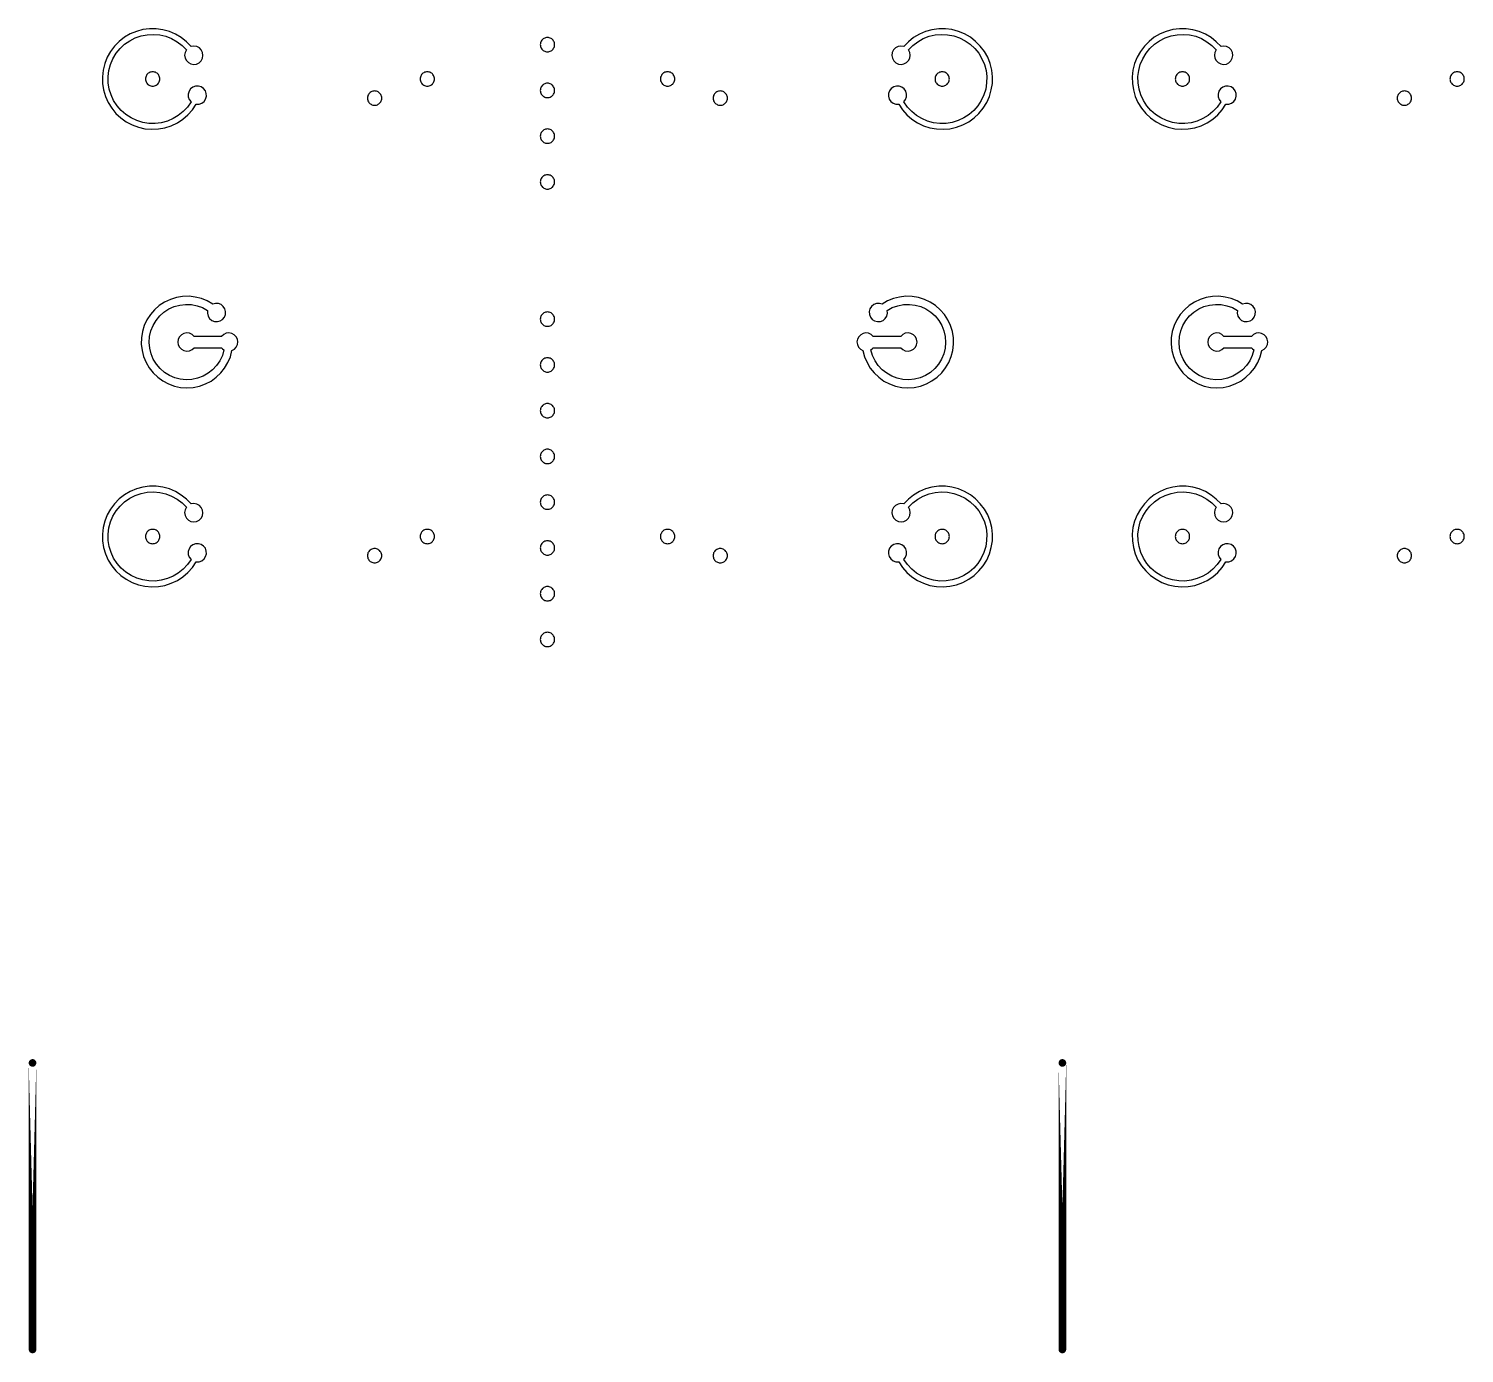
# Model space of a CAD drawing. Extents: x -100 to 100, y -100 to 100.
# Drawn here: x -21.6 to -6.57, y -64.24 to -50.37 of the extents above; entities that cross this region are included whole.
import ezdxf

# ---------------------------------------------------------------- set-up
doc = ezdxf.new("R2010")
doc.units = 0
doc.layers.get('0').update_dxf_attribs({"linetype": 'continuous'})
doc.layers.add('L8', color=7, linetype='continuous')

# ---------------------------------------------------------------- blocks, each defined once
blk = doc.blocks.new('LDI_XFL94-0512-011_L8_B1')
at = {"layer": 'L8'}
for points in [[(-19.724, -53.322), (-19.726, -53.352), (-19.719, -53.381), (-19.703, -53.407), (-19.68, -53.426), (-19.652, -53.437), (-19.622, -53.439), (-19.593, -53.431), (-19.567, -53.415), (-19.548, -53.392), (-19.537, -53.364), (-19.536, -53.334), (-19.544, -53.305), (-19.56, -53.279), (-19.583, -53.26), (-19.612, -53.25), (-19.642, -53.248), (-19.671, -53.256), (-19.728, -53.223), (-19.789, -53.198), (-19.854, -53.182), (-19.919, -53.174), (-19.986, -53.176), (-20.051, -53.187), (-20.114, -53.206), (-20.174, -53.235), (-20.23, -53.271), (-20.279, -53.315), (-20.323, -53.365), (-20.359, -53.42), (-20.387, -53.48), (-20.407, -53.543), (-20.417, -53.609), (-20.419, -53.675), (-20.411, -53.741), (-20.394, -53.805), (-20.369, -53.866), (-20.335, -53.923), (-20.294, -53.975), (-20.246, -54.021), (-20.193, -54.06), (-20.134, -54.091), (-20.072, -54.113), (-20.007, -54.127), (-19.941, -54.132), (-19.875, -54.127), (-19.81, -54.114), (-19.748, -54.091), (-19.689, -54.061), (-19.635, -54.022), (-19.587, -53.976), (-19.546, -53.925), (-19.512, -53.868), (-19.486, -53.807), (-19.47, -53.742), (-19.444, -53.728), (-19.424, -53.707), (-19.411, -53.68), (-19.407, -53.651), (-19.412, -53.623), (-19.425, -53.597), (-19.446, -53.576), (-19.472, -53.562), (-19.501, -53.557), (-19.53, -53.561), (-19.556, -53.573), (-19.578, -53.593), (-19.865, -53.593), (-19.887, -53.573), (-19.914, -53.561), (-19.943, -53.557), (-19.972, -53.562), (-19.998, -53.576), (-20.018, -53.597), (-20.031, -53.624), (-20.036, -53.653), (-20.031, -53.682), (-20.018, -53.708), (-19.998, -53.729), (-19.972, -53.743), (-19.943, -53.748), (-19.914, -53.745), (-19.887, -53.732), (-19.865, -53.713), (-19.578, -53.713), (-19.567, -53.724), (-19.553, -53.734), (-19.57, -53.793), (-19.596, -53.848), (-19.63, -53.898), (-19.672, -53.943), (-19.719, -53.98), (-19.772, -54.01), (-19.829, -54.032), (-19.888, -54.045), (-19.949, -54.048), (-20.01, -54.042), (-20.069, -54.026), (-20.124, -54.002), (-20.176, -53.97), (-20.222, -53.93), (-20.261, -53.884), (-20.293, -53.832), (-20.316, -53.775), (-20.33, -53.716), (-20.335, -53.656), (-20.331, -53.595), (-20.318, -53.536), (-20.295, -53.479), (-20.264, -53.427), (-20.226, -53.38), (-20.181, -53.339), (-20.13, -53.306), (-20.074, -53.281), (-20.016, -53.265), (-19.955, -53.258), (-19.894, -53.26), (-19.835, -53.272), (-19.778, -53.292), (-19.724, -53.322)], [(-12.782, -53.734), (-12.769, -53.724), (-12.758, -53.713), (-12.47, -53.713), (-12.448, -53.732), (-12.422, -53.745), (-12.392, -53.748), (-12.363, -53.743), (-12.338, -53.729), (-12.317, -53.708), (-12.304, -53.682), (-12.299, -53.653), (-12.304, -53.624), (-12.317, -53.597), (-12.338, -53.576), (-12.363, -53.562), (-12.392, -53.557), (-12.422, -53.561), (-12.448, -53.573), (-12.47, -53.593), (-12.758, -53.593), (-12.779, -53.573), (-12.806, -53.561), (-12.835, -53.557), (-12.863, -53.562), (-12.889, -53.576), (-12.91, -53.597), (-12.923, -53.623), (-12.928, -53.651), (-12.924, -53.68), (-12.911, -53.707), (-12.891, -53.728), (-12.866, -53.742), (-12.849, -53.807), (-12.823, -53.868), (-12.79, -53.925), (-12.748, -53.976), (-12.7, -54.022), (-12.646, -54.061), (-12.588, -54.091), (-12.525, -54.114), (-12.46, -54.127), (-12.394, -54.132), (-12.328, -54.127), (-12.264, -54.113), (-12.201, -54.091), (-12.143, -54.06), (-12.089, -54.021), (-12.041, -53.975), (-12, -53.923), (-11.966, -53.866), (-11.941, -53.805), (-11.924, -53.741), (-11.917, -53.675), (-11.918, -53.609), (-11.929, -53.543), (-11.948, -53.48), (-11.976, -53.42), (-12.012, -53.365), (-12.056, -53.315), (-12.106, -53.271), (-12.161, -53.235), (-12.221, -53.206), (-12.284, -53.187), (-12.35, -53.176), (-12.416, -53.174), (-12.482, -53.182), (-12.546, -53.198), (-12.607, -53.223), (-12.664, -53.256), (-12.694, -53.248), (-12.724, -53.25), (-12.752, -53.26), (-12.775, -53.279), (-12.792, -53.305), (-12.8, -53.334), (-12.798, -53.364), (-12.787, -53.392), (-12.768, -53.415), (-12.743, -53.431), (-12.713, -53.439), (-12.683, -53.437), (-12.655, -53.426), (-12.632, -53.407), (-12.616, -53.381), (-12.609, -53.352), (-12.611, -53.322), (-12.558, -53.292), (-12.501, -53.272), (-12.441, -53.26), (-12.38, -53.258), (-12.32, -53.265), (-12.261, -53.281), (-12.206, -53.306), (-12.155, -53.339), (-12.109, -53.38), (-12.071, -53.427), (-12.04, -53.479), (-12.018, -53.536), (-12.004, -53.595), (-12, -53.656), (-12.005, -53.716), (-12.02, -53.775), (-12.043, -53.832), (-12.074, -53.884), (-12.114, -53.93), (-12.159, -53.97), (-12.211, -54.002), (-12.267, -54.026), (-12.326, -54.042), (-12.386, -54.048), (-12.447, -54.045), (-12.506, -54.032), (-12.563, -54.01), (-12.616, -53.98), (-12.664, -53.943), (-12.705, -53.898), (-12.739, -53.848), (-12.765, -53.793), (-12.782, -53.734)], [(-8.946, -53.322), (-8.948, -53.352), (-8.941, -53.381), (-8.925, -53.407), (-8.902, -53.426), (-8.874, -53.437), (-8.844, -53.439), (-8.814, -53.431), (-8.789, -53.415), (-8.77, -53.392), (-8.759, -53.364), (-8.757, -53.334), (-8.765, -53.305), (-8.782, -53.279), (-8.805, -53.26), (-8.833, -53.25), (-8.863, -53.248), (-8.892, -53.256), (-8.95, -53.223), (-9.011, -53.198), (-9.075, -53.182), (-9.141, -53.174), (-9.207, -53.176), (-9.273, -53.187), (-9.336, -53.206), (-9.396, -53.235), (-9.451, -53.271), (-9.501, -53.315), (-9.544, -53.365), (-9.58, -53.42), (-9.609, -53.48), (-9.628, -53.543), (-9.639, -53.609), (-9.64, -53.675), (-9.633, -53.741), (-9.616, -53.805), (-9.591, -53.866), (-9.557, -53.923), (-9.516, -53.975), (-9.468, -54.021), (-9.414, -54.06), (-9.356, -54.091), (-9.293, -54.113), (-9.229, -54.127), (-9.163, -54.132), (-9.096, -54.127), (-9.032, -54.114), (-8.969, -54.091), (-8.911, -54.061), (-8.857, -54.022), (-8.809, -53.976), (-8.767, -53.925), (-8.734, -53.868), (-8.708, -53.807), (-8.691, -53.742), (-8.666, -53.728), (-8.646, -53.707), (-8.633, -53.68), (-8.629, -53.651), (-8.634, -53.623), (-8.647, -53.597), (-8.667, -53.576), (-8.693, -53.562), (-8.722, -53.557), (-8.751, -53.561), (-8.778, -53.573), (-8.799, -53.593), (-9.087, -53.593), (-9.109, -53.573), (-9.135, -53.561), (-9.164, -53.557), (-9.193, -53.562), (-9.219, -53.576), (-9.24, -53.597), (-9.253, -53.624), (-9.257, -53.653), (-9.253, -53.682), (-9.24, -53.708), (-9.219, -53.729), (-9.193, -53.743), (-9.164, -53.748), (-9.135, -53.745), (-9.109, -53.732), (-9.087, -53.713), (-8.799, -53.713), (-8.788, -53.724), (-8.775, -53.734), (-8.792, -53.793), (-8.818, -53.848), (-8.852, -53.898), (-8.893, -53.943), (-8.941, -53.98), (-8.994, -54.01), (-9.051, -54.032), (-9.11, -54.045), (-9.171, -54.048), (-9.231, -54.042), (-9.29, -54.026), (-9.346, -54.002), (-9.397, -53.97), (-9.443, -53.93), (-9.482, -53.884), (-9.514, -53.832), (-9.537, -53.775), (-9.552, -53.716), (-9.557, -53.656), (-9.553, -53.595), (-9.539, -53.536), (-9.517, -53.479), (-9.486, -53.427), (-9.447, -53.38), (-9.402, -53.339), (-9.351, -53.306), (-9.296, -53.281), (-9.237, -53.265), (-9.177, -53.258), (-9.116, -53.26), (-9.056, -53.272), (-8.999, -53.292), (-8.946, -53.322)], [(-16.168, -53.338), (-16.177, -53.339), (-16.187, -53.341), (-16.196, -53.344), (-16.205, -53.348), (-16.213, -53.354), (-16.221, -53.36), (-16.227, -53.368), (-16.233, -53.376), (-16.237, -53.384), (-16.24, -53.394), (-16.242, -53.403), (-16.243, -53.413), (-16.242, -53.423), (-16.24, -53.433), (-16.237, -53.442), (-16.233, -53.451), (-16.227, -53.459), (-16.221, -53.466), (-16.213, -53.473), (-16.205, -53.478), (-16.196, -53.482), (-16.187, -53.486), (-16.177, -53.488), (-16.168, -53.488), (-16.158, -53.488), (-16.148, -53.486), (-16.139, -53.482), (-16.13, -53.478), (-16.122, -53.473), (-16.115, -53.466), (-16.108, -53.459), (-16.103, -53.451), (-16.098, -53.442), (-16.095, -53.433), (-16.093, -53.423), (-16.093, -53.413), (-16.093, -53.403), (-16.095, -53.394), (-16.098, -53.384), (-16.103, -53.376), (-16.108, -53.368), (-16.115, -53.36), (-16.122, -53.354), (-16.13, -53.348), (-16.139, -53.344), (-16.148, -53.341), (-16.158, -53.339), (-16.168, -53.338)], [(-16.168, -53.817), (-16.177, -53.818), (-16.187, -53.82), (-16.196, -53.823), (-16.205, -53.827), (-16.213, -53.833), (-16.221, -53.839), (-16.227, -53.847), (-16.233, -53.855), (-16.237, -53.864), (-16.24, -53.873), (-16.242, -53.882), (-16.243, -53.892), (-16.242, -53.902), (-16.24, -53.912), (-16.237, -53.921), (-16.233, -53.93), (-16.227, -53.938), (-16.221, -53.945), (-16.213, -53.952), (-16.205, -53.957), (-16.196, -53.962), (-16.187, -53.965), (-16.177, -53.967), (-16.168, -53.967), (-16.158, -53.967), (-16.148, -53.965), (-16.139, -53.962), (-16.13, -53.957), (-16.122, -53.952), (-16.115, -53.945), (-16.108, -53.938), (-16.103, -53.93), (-16.098, -53.921), (-16.095, -53.912), (-16.093, -53.902), (-16.093, -53.892), (-16.093, -53.882), (-16.095, -53.873), (-16.098, -53.864), (-16.103, -53.855), (-16.108, -53.847), (-16.115, -53.839), (-16.122, -53.833), (-16.13, -53.827), (-16.139, -53.823), (-16.148, -53.82), (-16.158, -53.818), (-16.168, -53.817)], [(-16.168, -54.296), (-16.177, -54.297), (-16.187, -54.299), (-16.196, -54.302), (-16.205, -54.306), (-16.213, -54.312), (-16.221, -54.318), (-16.227, -54.326), (-16.233, -54.334), (-16.237, -54.343), (-16.24, -54.352), (-16.242, -54.361), (-16.243, -54.371), (-16.242, -54.381), (-16.24, -54.391), (-16.237, -54.4), (-16.233, -54.409), (-16.227, -54.417), (-16.221, -54.424), (-16.213, -54.431), (-16.205, -54.436), (-16.196, -54.441), (-16.187, -54.444), (-16.177, -54.446), (-16.168, -54.446), (-16.158, -54.446), (-16.148, -54.444), (-16.139, -54.441), (-16.13, -54.436), (-16.122, -54.431), (-16.115, -54.424), (-16.108, -54.417), (-16.103, -54.409), (-16.098, -54.4), (-16.095, -54.391), (-16.093, -54.381), (-16.093, -54.371), (-16.093, -54.361), (-16.095, -54.352), (-16.098, -54.343), (-16.103, -54.334), (-16.108, -54.326), (-16.115, -54.318), (-16.122, -54.312), (-16.13, -54.306), (-16.139, -54.302), (-16.148, -54.299), (-16.158, -54.297), (-16.168, -54.296)], [(-16.168, -54.775), (-16.177, -54.776), (-16.187, -54.778), (-16.196, -54.781), (-16.205, -54.785), (-16.213, -54.791), (-16.221, -54.797), (-16.227, -54.805), (-16.233, -54.813), (-16.237, -54.822), (-16.24, -54.831), (-16.242, -54.841), (-16.243, -54.85), (-16.242, -54.86), (-16.24, -54.87), (-16.237, -54.879), (-16.233, -54.888), (-16.227, -54.896), (-16.221, -54.903), (-16.213, -54.91), (-16.205, -54.915), (-16.196, -54.92), (-16.187, -54.923), (-16.177, -54.925), (-16.168, -54.925), (-16.158, -54.925), (-16.148, -54.923), (-16.139, -54.92), (-16.13, -54.915), (-16.122, -54.91), (-16.115, -54.903), (-16.108, -54.896), (-16.103, -54.888), (-16.098, -54.879), (-16.095, -54.87), (-16.093, -54.86), (-16.093, -54.85), (-16.093, -54.841), (-16.095, -54.831), (-16.098, -54.822), (-16.103, -54.813), (-16.108, -54.805), (-16.115, -54.797), (-16.122, -54.791), (-16.13, -54.785), (-16.139, -54.781), (-16.148, -54.778), (-16.158, -54.776), (-16.168, -54.775)], [(-19.946, -55.383), (-19.96, -55.41), (-19.965, -55.439), (-19.96, -55.469), (-19.947, -55.496), (-19.926, -55.517), (-19.9, -55.531), (-19.87, -55.536), (-19.841, -55.532), (-19.814, -55.518), (-19.792, -55.497), (-19.778, -55.471), (-19.773, -55.442), (-19.777, -55.412), (-19.791, -55.385), (-19.811, -55.364), (-19.838, -55.35), (-19.867, -55.344), (-19.897, -55.348), (-19.946, -55.298), (-20.001, -55.255), (-20.061, -55.219), (-20.125, -55.191), (-20.193, -55.173), (-20.262, -55.163), (-20.332, -55.163), (-20.401, -55.172), (-20.469, -55.19), (-20.534, -55.217), (-20.594, -55.252), (-20.65, -55.295), (-20.699, -55.345), (-20.741, -55.401), (-20.775, -55.462), (-20.801, -55.527), (-20.818, -55.595), (-20.826, -55.665), (-20.824, -55.735), (-20.814, -55.804), (-20.794, -55.871), (-20.765, -55.935), (-20.728, -55.994), (-20.684, -56.049), (-20.633, -56.097), (-20.576, -56.137), (-20.514, -56.17), (-20.448, -56.194), (-20.38, -56.209), (-20.31, -56.215), (-20.24, -56.212), (-20.171, -56.2), (-20.105, -56.178), (-20.041, -56.148), (-19.983, -56.11), (-19.93, -56.064), (-19.883, -56.012), (-19.844, -55.954), (-19.814, -55.953), (-19.786, -55.942), (-19.762, -55.924), (-19.746, -55.899), (-19.737, -55.87), (-19.738, -55.841), (-19.748, -55.812), (-19.767, -55.789), (-19.791, -55.772), (-19.82, -55.764), (-19.85, -55.764), (-19.878, -55.775), (-19.902, -55.793), (-19.919, -55.817), (-19.927, -55.846), (-19.927, -55.876), (-19.917, -55.904), (-19.898, -55.928), (-19.936, -55.982), (-19.98, -56.029), (-20.031, -56.071), (-20.086, -56.104), (-20.146, -56.13), (-20.209, -56.147), (-20.274, -56.155), (-20.339, -56.154), (-20.404, -56.144), (-20.466, -56.125), (-20.525, -56.097), (-20.58, -56.062), (-20.629, -56.019), (-20.672, -55.97), (-20.708, -55.915), (-20.735, -55.856), (-20.754, -55.794), (-20.765, -55.729), (-20.766, -55.664), (-20.758, -55.599), (-20.741, -55.536), (-20.715, -55.476), (-20.682, -55.42), (-20.641, -55.37), (-20.593, -55.325), (-20.539, -55.288), (-20.481, -55.258), (-20.42, -55.237), (-20.356, -55.225), (-20.29, -55.222), (-20.225, -55.227), (-20.162, -55.242), (-20.101, -55.266), (-20.044, -55.298), (-19.992, -55.337), (-19.946, -55.383)], [(-16.168, -55.254), (-16.177, -55.255), (-16.187, -55.257), (-16.196, -55.26), (-16.205, -55.264), (-16.213, -55.27), (-16.221, -55.276), (-16.227, -55.284), (-16.233, -55.292), (-16.237, -55.301), (-16.24, -55.31), (-16.242, -55.32), (-16.243, -55.329), (-16.242, -55.339), (-16.24, -55.349), (-16.237, -55.358), (-16.233, -55.367), (-16.227, -55.375), (-16.221, -55.382), (-16.213, -55.389), (-16.205, -55.394), (-16.196, -55.399), (-16.187, -55.402), (-16.177, -55.404), (-16.168, -55.404), (-16.158, -55.404), (-16.148, -55.402), (-16.139, -55.399), (-16.13, -55.394), (-16.122, -55.389), (-16.115, -55.382), (-16.108, -55.375), (-16.103, -55.367), (-16.098, -55.358), (-16.095, -55.349), (-16.093, -55.339), (-16.093, -55.329), (-16.093, -55.32), (-16.095, -55.31), (-16.098, -55.301), (-16.103, -55.292), (-16.108, -55.284), (-16.115, -55.276), (-16.122, -55.27), (-16.13, -55.264), (-16.139, -55.26), (-16.148, -55.257), (-16.158, -55.255), (-16.168, -55.254)], [(-12.437, -55.928), (-12.419, -55.904), (-12.409, -55.876), (-12.408, -55.846), (-12.416, -55.817), (-12.433, -55.793), (-12.457, -55.775), (-12.485, -55.764), (-12.515, -55.764), (-12.544, -55.772), (-12.569, -55.789), (-12.587, -55.812), (-12.597, -55.841), (-12.598, -55.87), (-12.59, -55.899), (-12.573, -55.924), (-12.549, -55.942), (-12.521, -55.953), (-12.491, -55.954), (-12.452, -56.012), (-12.406, -56.064), (-12.353, -56.11), (-12.294, -56.148), (-12.231, -56.178), (-12.164, -56.2), (-12.095, -56.212), (-12.025, -56.215), (-11.955, -56.209), (-11.887, -56.194), (-11.821, -56.17), (-11.759, -56.137), (-11.702, -56.097), (-11.651, -56.049), (-11.607, -55.994), (-11.57, -55.935), (-11.542, -55.871), (-11.522, -55.804), (-11.511, -55.735), (-11.51, -55.665), (-11.517, -55.595), (-11.534, -55.527), (-11.56, -55.462), (-11.595, -55.401), (-11.637, -55.345), (-11.686, -55.295), (-11.741, -55.252), (-11.802, -55.217), (-11.866, -55.19), (-11.934, -55.172), (-12.003, -55.163), (-12.073, -55.163), (-12.143, -55.173), (-12.21, -55.191), (-12.275, -55.219), (-12.335, -55.255), (-12.39, -55.298), (-12.438, -55.348), (-12.468, -55.344), (-12.497, -55.35), (-12.524, -55.364), (-12.545, -55.385), (-12.558, -55.412), (-12.562, -55.442), (-12.557, -55.471), (-12.543, -55.497), (-12.522, -55.518), (-12.495, -55.532), (-12.465, -55.536), (-12.436, -55.531), (-12.409, -55.517), (-12.388, -55.496), (-12.375, -55.469), (-12.371, -55.439), (-12.375, -55.41), (-12.389, -55.383), (-12.343, -55.337), (-12.291, -55.298), (-12.234, -55.266), (-12.173, -55.242), (-12.11, -55.227), (-12.045, -55.222), (-11.98, -55.225), (-11.916, -55.237), (-11.854, -55.258), (-11.796, -55.288), (-11.742, -55.325), (-11.695, -55.37), (-11.654, -55.42), (-11.62, -55.476), (-11.594, -55.536), (-11.577, -55.599), (-11.57, -55.664), (-11.571, -55.729), (-11.581, -55.794), (-11.6, -55.856), (-11.628, -55.915), (-11.663, -55.97), (-11.706, -56.019), (-11.755, -56.062), (-11.81, -56.097), (-11.869, -56.125), (-11.932, -56.144), (-11.996, -56.154), (-12.061, -56.155), (-12.126, -56.147), (-12.189, -56.13), (-12.249, -56.104), (-12.305, -56.071), (-12.355, -56.029), (-12.4, -55.982), (-12.437, -55.928)], [(-9.168, -55.383), (-9.181, -55.41), (-9.186, -55.439), (-9.182, -55.469), (-9.169, -55.496), (-9.148, -55.517), (-9.121, -55.531), (-9.092, -55.536), (-9.062, -55.532), (-9.035, -55.518), (-9.014, -55.497), (-9, -55.471), (-8.995, -55.442), (-8.999, -55.412), (-9.012, -55.385), (-9.033, -55.364), (-9.059, -55.35), (-9.089, -55.344), (-9.118, -55.348), (-9.167, -55.298), (-9.222, -55.255), (-9.282, -55.219), (-9.347, -55.191), (-9.414, -55.173), (-9.484, -55.163), (-9.554, -55.163), (-9.623, -55.172), (-9.691, -55.19), (-9.755, -55.217), (-9.816, -55.252), (-9.871, -55.295), (-9.92, -55.345), (-9.962, -55.401), (-9.997, -55.462), (-10.023, -55.527), (-10.04, -55.595), (-10.047, -55.665), (-10.046, -55.735), (-10.035, -55.804), (-10.015, -55.871), (-9.987, -55.935), (-9.95, -55.994), (-9.906, -56.049), (-9.855, -56.097), (-9.797, -56.137), (-9.736, -56.17), (-9.67, -56.194), (-9.601, -56.209), (-9.532, -56.215), (-9.462, -56.212), (-9.393, -56.2), (-9.326, -56.178), (-9.263, -56.148), (-9.204, -56.11), (-9.151, -56.064), (-9.105, -56.012), (-9.066, -55.954), (-9.036, -55.953), (-9.008, -55.942), (-8.984, -55.924), (-8.967, -55.899), (-8.959, -55.87), (-8.96, -55.841), (-8.97, -55.812), (-8.988, -55.789), (-9.013, -55.772), (-9.042, -55.764), (-9.072, -55.764), (-9.1, -55.775), (-9.124, -55.793), (-9.14, -55.817), (-9.149, -55.846), (-9.148, -55.876), (-9.138, -55.904), (-9.12, -55.928), (-9.157, -55.982), (-9.202, -56.029), (-9.252, -56.071), (-9.308, -56.104), (-9.368, -56.13), (-9.431, -56.147), (-9.496, -56.155), (-9.561, -56.154), (-9.625, -56.144), (-9.688, -56.125), (-9.747, -56.097), (-9.802, -56.062), (-9.851, -56.019), (-9.894, -55.97), (-9.929, -55.915), (-9.957, -55.856), (-9.976, -55.794), (-9.986, -55.729), (-9.987, -55.664), (-9.979, -55.599), (-9.963, -55.536), (-9.937, -55.476), (-9.903, -55.42), (-9.862, -55.37), (-9.814, -55.325), (-9.761, -55.288), (-9.703, -55.258), (-9.641, -55.237), (-9.577, -55.225), (-9.512, -55.222), (-9.447, -55.227), (-9.383, -55.242), (-9.323, -55.266), (-9.266, -55.298), (-9.214, -55.337), (-9.168, -55.383)], [(-20.299, -55.614), (-20.309, -55.614), (-20.319, -55.616), (-20.328, -55.619), (-20.337, -55.624), (-20.345, -55.629), (-20.352, -55.636), (-20.359, -55.643), (-20.364, -55.651), (-20.369, -55.66), (-20.372, -55.669), (-20.374, -55.679), (-20.374, -55.689), (-20.374, -55.698), (-20.372, -55.708), (-20.369, -55.717), (-20.364, -55.726), (-20.359, -55.734), (-20.352, -55.742), (-20.345, -55.748), (-20.337, -55.754), (-20.328, -55.758), (-20.319, -55.761), (-20.309, -55.763), (-20.299, -55.764), (-20.29, -55.763), (-20.28, -55.761), (-20.271, -55.758), (-20.262, -55.754), (-20.254, -55.748), (-20.246, -55.742), (-20.24, -55.734), (-20.234, -55.726), (-20.23, -55.717), (-20.227, -55.708), (-20.225, -55.698), (-20.224, -55.689), (-20.225, -55.679), (-20.227, -55.669), (-20.23, -55.66), (-20.234, -55.651), (-20.24, -55.643), (-20.246, -55.636), (-20.254, -55.629), (-20.262, -55.624), (-20.271, -55.619), (-20.28, -55.616), (-20.29, -55.614), (-20.299, -55.614)], [(-17.425, -55.614), (-17.435, -55.614), (-17.445, -55.616), (-17.454, -55.619), (-17.463, -55.624), (-17.471, -55.629), (-17.478, -55.636), (-17.485, -55.643), (-17.49, -55.651), (-17.494, -55.66), (-17.498, -55.669), (-17.5, -55.679), (-17.5, -55.689), (-17.5, -55.698), (-17.498, -55.708), (-17.494, -55.717), (-17.49, -55.726), (-17.485, -55.734), (-17.478, -55.742), (-17.471, -55.748), (-17.463, -55.754), (-17.454, -55.758), (-17.445, -55.761), (-17.435, -55.763), (-17.425, -55.764), (-17.415, -55.763), (-17.406, -55.761), (-17.396, -55.758), (-17.388, -55.754), (-17.379, -55.748), (-17.372, -55.742), (-17.366, -55.734), (-17.36, -55.726), (-17.356, -55.717), (-17.353, -55.708), (-17.351, -55.698), (-17.35, -55.689), (-17.351, -55.679), (-17.353, -55.669), (-17.356, -55.66), (-17.36, -55.651), (-17.366, -55.643), (-17.372, -55.636), (-17.379, -55.629), (-17.388, -55.624), (-17.396, -55.619), (-17.406, -55.616), (-17.415, -55.614), (-17.425, -55.614)], [(-16.168, -55.733), (-16.177, -55.734), (-16.187, -55.736), (-16.196, -55.739), (-16.205, -55.743), (-16.213, -55.749), (-16.221, -55.755), (-16.227, -55.763), (-16.233, -55.771), (-16.237, -55.78), (-16.24, -55.789), (-16.242, -55.799), (-16.243, -55.808), (-16.242, -55.818), (-16.24, -55.828), (-16.237, -55.837), (-16.233, -55.846), (-16.227, -55.854), (-16.221, -55.861), (-16.213, -55.868), (-16.205, -55.873), (-16.196, -55.878), (-16.187, -55.881), (-16.177, -55.883), (-16.168, -55.883), (-16.158, -55.883), (-16.148, -55.881), (-16.139, -55.878), (-16.13, -55.873), (-16.122, -55.868), (-16.115, -55.861), (-16.108, -55.854), (-16.103, -55.846), (-16.098, -55.837), (-16.095, -55.828), (-16.093, -55.818), (-16.093, -55.808), (-16.093, -55.799), (-16.095, -55.789), (-16.098, -55.78), (-16.103, -55.771), (-16.108, -55.763), (-16.115, -55.755), (-16.122, -55.749), (-16.13, -55.743), (-16.139, -55.739), (-16.148, -55.736), (-16.158, -55.734), (-16.168, -55.733)], [(-14.91, -55.614), (-14.92, -55.614), (-14.93, -55.616), (-14.939, -55.619), (-14.948, -55.624), (-14.956, -55.629), (-14.963, -55.636), (-14.97, -55.643), (-14.975, -55.651), (-14.979, -55.66), (-14.983, -55.669), (-14.985, -55.679), (-14.985, -55.689), (-14.985, -55.698), (-14.983, -55.708), (-14.979, -55.717), (-14.975, -55.726), (-14.97, -55.734), (-14.963, -55.742), (-14.956, -55.748), (-14.948, -55.754), (-14.939, -55.758), (-14.93, -55.761), (-14.92, -55.763), (-14.91, -55.764), (-14.9, -55.763), (-14.891, -55.761), (-14.881, -55.758), (-14.873, -55.754), (-14.865, -55.748), (-14.857, -55.742), (-14.851, -55.734), (-14.845, -55.726), (-14.841, -55.717), (-14.838, -55.708), (-14.836, -55.698), (-14.835, -55.689), (-14.836, -55.679), (-14.838, -55.669), (-14.841, -55.66), (-14.845, -55.651), (-14.851, -55.643), (-14.857, -55.636), (-14.865, -55.629), (-14.873, -55.624), (-14.881, -55.619), (-14.891, -55.616), (-14.9, -55.614), (-14.91, -55.614)], [(-12.036, -55.614), (-12.046, -55.614), (-12.055, -55.616), (-12.065, -55.619), (-12.073, -55.624), (-12.082, -55.629), (-12.089, -55.636), (-12.095, -55.643), (-12.101, -55.651), (-12.105, -55.66), (-12.108, -55.669), (-12.11, -55.679), (-12.111, -55.689), (-12.11, -55.698), (-12.108, -55.708), (-12.105, -55.717), (-12.101, -55.726), (-12.095, -55.734), (-12.089, -55.742), (-12.082, -55.748), (-12.073, -55.754), (-12.065, -55.758), (-12.055, -55.761), (-12.046, -55.763), (-12.036, -55.764), (-12.026, -55.763), (-12.017, -55.761), (-12.007, -55.758), (-11.998, -55.754), (-11.99, -55.748), (-11.983, -55.742), (-11.976, -55.734), (-11.971, -55.726), (-11.967, -55.717), (-11.963, -55.708), (-11.962, -55.698), (-11.961, -55.689), (-11.962, -55.679), (-11.963, -55.669), (-11.967, -55.66), (-11.971, -55.651), (-11.976, -55.643), (-11.983, -55.636), (-11.99, -55.629), (-11.998, -55.624), (-12.007, -55.619), (-12.017, -55.616), (-12.026, -55.614), (-12.036, -55.614)], [(-9.521, -55.614), (-9.531, -55.614), (-9.54, -55.616), (-9.55, -55.619), (-9.558, -55.624), (-9.567, -55.629), (-9.574, -55.636), (-9.58, -55.643), (-9.586, -55.651), (-9.59, -55.66), (-9.593, -55.669), (-9.595, -55.679), (-9.596, -55.689), (-9.595, -55.698), (-9.593, -55.708), (-9.59, -55.717), (-9.586, -55.726), (-9.58, -55.734), (-9.574, -55.742), (-9.567, -55.748), (-9.558, -55.754), (-9.55, -55.758), (-9.54, -55.761), (-9.531, -55.763), (-9.521, -55.764), (-9.511, -55.763), (-9.502, -55.761), (-9.492, -55.758), (-9.483, -55.754), (-9.475, -55.748), (-9.468, -55.742), (-9.461, -55.734), (-9.456, -55.726), (-9.452, -55.717), (-9.449, -55.708), (-9.447, -55.698), (-9.446, -55.689), (-9.447, -55.679), (-9.449, -55.669), (-9.452, -55.66), (-9.456, -55.651), (-9.461, -55.643), (-9.468, -55.636), (-9.475, -55.629), (-9.483, -55.624), (-9.492, -55.619), (-9.502, -55.616), (-9.511, -55.614), (-9.521, -55.614)], [(-6.647, -55.614), (-6.656, -55.614), (-6.666, -55.616), (-6.675, -55.619), (-6.684, -55.624), (-6.692, -55.629), (-6.7, -55.636), (-6.706, -55.643), (-6.712, -55.651), (-6.716, -55.66), (-6.719, -55.669), (-6.721, -55.679), (-6.722, -55.689), (-6.721, -55.698), (-6.719, -55.708), (-6.716, -55.717), (-6.712, -55.726), (-6.706, -55.734), (-6.7, -55.742), (-6.692, -55.748), (-6.684, -55.754), (-6.675, -55.758), (-6.666, -55.761), (-6.656, -55.763), (-6.647, -55.764), (-6.637, -55.763), (-6.627, -55.761), (-6.618, -55.758), (-6.609, -55.754), (-6.601, -55.748), (-6.594, -55.742), (-6.587, -55.734), (-6.582, -55.726), (-6.577, -55.717), (-6.574, -55.708), (-6.572, -55.698), (-6.572, -55.689), (-6.572, -55.679), (-6.574, -55.669), (-6.577, -55.66), (-6.582, -55.651), (-6.587, -55.643), (-6.594, -55.636), (-6.601, -55.629), (-6.609, -55.624), (-6.618, -55.619), (-6.627, -55.616), (-6.637, -55.614), (-6.647, -55.614)], [(-17.977, -55.814), (-17.986, -55.815), (-17.996, -55.817), (-18.005, -55.82), (-18.014, -55.824), (-18.022, -55.83), (-18.03, -55.836), (-18.036, -55.844), (-18.042, -55.852), (-18.046, -55.861), (-18.049, -55.87), (-18.051, -55.88), (-18.052, -55.889), (-18.051, -55.899), (-18.049, -55.909), (-18.046, -55.918), (-18.042, -55.927), (-18.036, -55.935), (-18.03, -55.942), (-18.022, -55.949), (-18.014, -55.954), (-18.005, -55.959), (-17.996, -55.962), (-17.986, -55.964), (-17.977, -55.964), (-17.967, -55.964), (-17.957, -55.962), (-17.948, -55.959), (-17.939, -55.954), (-17.931, -55.949), (-17.924, -55.942), (-17.917, -55.935), (-17.912, -55.927), (-17.907, -55.918), (-17.904, -55.909), (-17.902, -55.899), (-17.902, -55.889), (-17.902, -55.88), (-17.904, -55.87), (-17.907, -55.861), (-17.912, -55.852), (-17.917, -55.844), (-17.924, -55.836), (-17.931, -55.83), (-17.939, -55.824), (-17.948, -55.82), (-17.957, -55.817), (-17.967, -55.815), (-17.977, -55.814)], [(-14.359, -55.814), (-14.369, -55.815), (-14.378, -55.817), (-14.387, -55.82), (-14.396, -55.824), (-14.404, -55.83), (-14.412, -55.836), (-14.418, -55.844), (-14.424, -55.852), (-14.428, -55.861), (-14.431, -55.87), (-14.433, -55.88), (-14.434, -55.889), (-14.433, -55.899), (-14.431, -55.909), (-14.428, -55.918), (-14.424, -55.927), (-14.418, -55.935), (-14.412, -55.942), (-14.404, -55.949), (-14.396, -55.954), (-14.387, -55.959), (-14.378, -55.962), (-14.369, -55.964), (-14.359, -55.964), (-14.349, -55.964), (-14.339, -55.962), (-14.33, -55.959), (-14.321, -55.954), (-14.313, -55.949), (-14.306, -55.942), (-14.299, -55.935), (-14.294, -55.927), (-14.289, -55.918), (-14.286, -55.909), (-14.284, -55.899), (-14.284, -55.889), (-14.284, -55.88), (-14.286, -55.87), (-14.289, -55.861), (-14.294, -55.852), (-14.299, -55.844), (-14.306, -55.836), (-14.313, -55.83), (-14.321, -55.824), (-14.33, -55.82), (-14.339, -55.817), (-14.349, -55.815), (-14.359, -55.814)], [(-7.198, -55.814), (-7.208, -55.815), (-7.218, -55.817), (-7.227, -55.82), (-7.236, -55.824), (-7.244, -55.83), (-7.251, -55.836), (-7.258, -55.844), (-7.263, -55.852), (-7.267, -55.861), (-7.271, -55.87), (-7.273, -55.88), (-7.273, -55.889), (-7.273, -55.899), (-7.271, -55.909), (-7.267, -55.918), (-7.263, -55.927), (-7.258, -55.935), (-7.251, -55.942), (-7.244, -55.949), (-7.236, -55.954), (-7.227, -55.959), (-7.218, -55.962), (-7.208, -55.964), (-7.198, -55.964), (-7.188, -55.964), (-7.179, -55.962), (-7.169, -55.959), (-7.161, -55.954), (-7.152, -55.949), (-7.145, -55.942), (-7.139, -55.935), (-7.133, -55.927), (-7.129, -55.918), (-7.126, -55.909), (-7.124, -55.899), (-7.123, -55.889), (-7.124, -55.88), (-7.126, -55.87), (-7.129, -55.861), (-7.133, -55.852), (-7.139, -55.844), (-7.145, -55.836), (-7.152, -55.83), (-7.161, -55.824), (-7.169, -55.82), (-7.179, -55.817), (-7.188, -55.815), (-7.198, -55.814)], [(-16.168, -56.212), (-16.177, -56.213), (-16.187, -56.215), (-16.196, -56.218), (-16.205, -56.222), (-16.213, -56.228), (-16.221, -56.234), (-16.227, -56.242), (-16.233, -56.25), (-16.237, -56.259), (-16.24, -56.268), (-16.242, -56.278), (-16.243, -56.287), (-16.242, -56.297), (-16.24, -56.307), (-16.237, -56.316), (-16.233, -56.325), (-16.227, -56.333), (-16.221, -56.34), (-16.213, -56.347), (-16.205, -56.352), (-16.196, -56.357), (-16.187, -56.36), (-16.177, -56.362), (-16.168, -56.362), (-16.158, -56.362), (-16.148, -56.36), (-16.139, -56.357), (-16.13, -56.352), (-16.122, -56.347), (-16.115, -56.34), (-16.108, -56.333), (-16.103, -56.325), (-16.098, -56.316), (-16.095, -56.307), (-16.093, -56.297), (-16.093, -56.287), (-16.093, -56.278), (-16.095, -56.268), (-16.098, -56.259), (-16.103, -56.25), (-16.108, -56.242), (-16.115, -56.234), (-16.122, -56.228), (-16.13, -56.222), (-16.139, -56.218), (-16.148, -56.215), (-16.158, -56.213), (-16.168, -56.212)], [(-16.168, -56.691), (-16.177, -56.692), (-16.187, -56.694), (-16.196, -56.697), (-16.205, -56.702), (-16.213, -56.707), (-16.221, -56.713), (-16.227, -56.721), (-16.233, -56.729), (-16.237, -56.738), (-16.24, -56.747), (-16.242, -56.757), (-16.243, -56.766), (-16.242, -56.776), (-16.24, -56.786), (-16.237, -56.795), (-16.233, -56.804), (-16.227, -56.812), (-16.221, -56.82), (-16.213, -56.826), (-16.205, -56.831), (-16.196, -56.836), (-16.187, -56.839), (-16.177, -56.841), (-16.168, -56.841), (-16.158, -56.841), (-16.148, -56.839), (-16.139, -56.836), (-16.13, -56.831), (-16.122, -56.826), (-16.115, -56.82), (-16.108, -56.812), (-16.103, -56.804), (-16.098, -56.795), (-16.095, -56.786), (-16.093, -56.776), (-16.093, -56.766), (-16.093, -56.757), (-16.095, -56.747), (-16.098, -56.738), (-16.103, -56.729), (-16.108, -56.721), (-16.115, -56.713), (-16.122, -56.707), (-16.13, -56.702), (-16.139, -56.697), (-16.148, -56.694), (-16.158, -56.692), (-16.168, -56.691)]]:
    blk.add_lwpolyline(points, close=True, dxfattribs=at)
blk = doc.blocks.new('cutlineendpoint')
at = {"const_width": 0.04}
blk.add_lwpolyline([(-0.02, 0, 1), (0.02, 0, 1)], format="xyb", close=True, dxfattribs=at)

msp = doc.modelspace()

# ---------------------------------------------------------------- linework, layer by layer
at = {"layer": 'L8', "const_width": 0.08}
for points in [[(-21.557, -61.2), (-21.557, -64.2)], [(-10.778, -61.2), (-10.778, -64.2)]]:
    msp.add_lwpolyline(points, close=True, dxfattribs=at)

# ---------------------------------------------------------------- block references
at = {"layer": 'L8'}
for name, p in [('LDI_XFL94-0512-011_L8_B1', (0, 4.79)), ('LDI_XFL94-0512-011_L8_B1', (0, 0)), ('cutlineendpoint', (-21.557, -61.2)), ('cutlineendpoint', (-10.778, -61.2)), ('cutlineendpoint', (-21.557, -64.2)), ('cutlineendpoint', (-10.778, -64.2))]:
    msp.add_blockref(name, p, dxfattribs=at)

doc.saveas('drawing.dxf')
